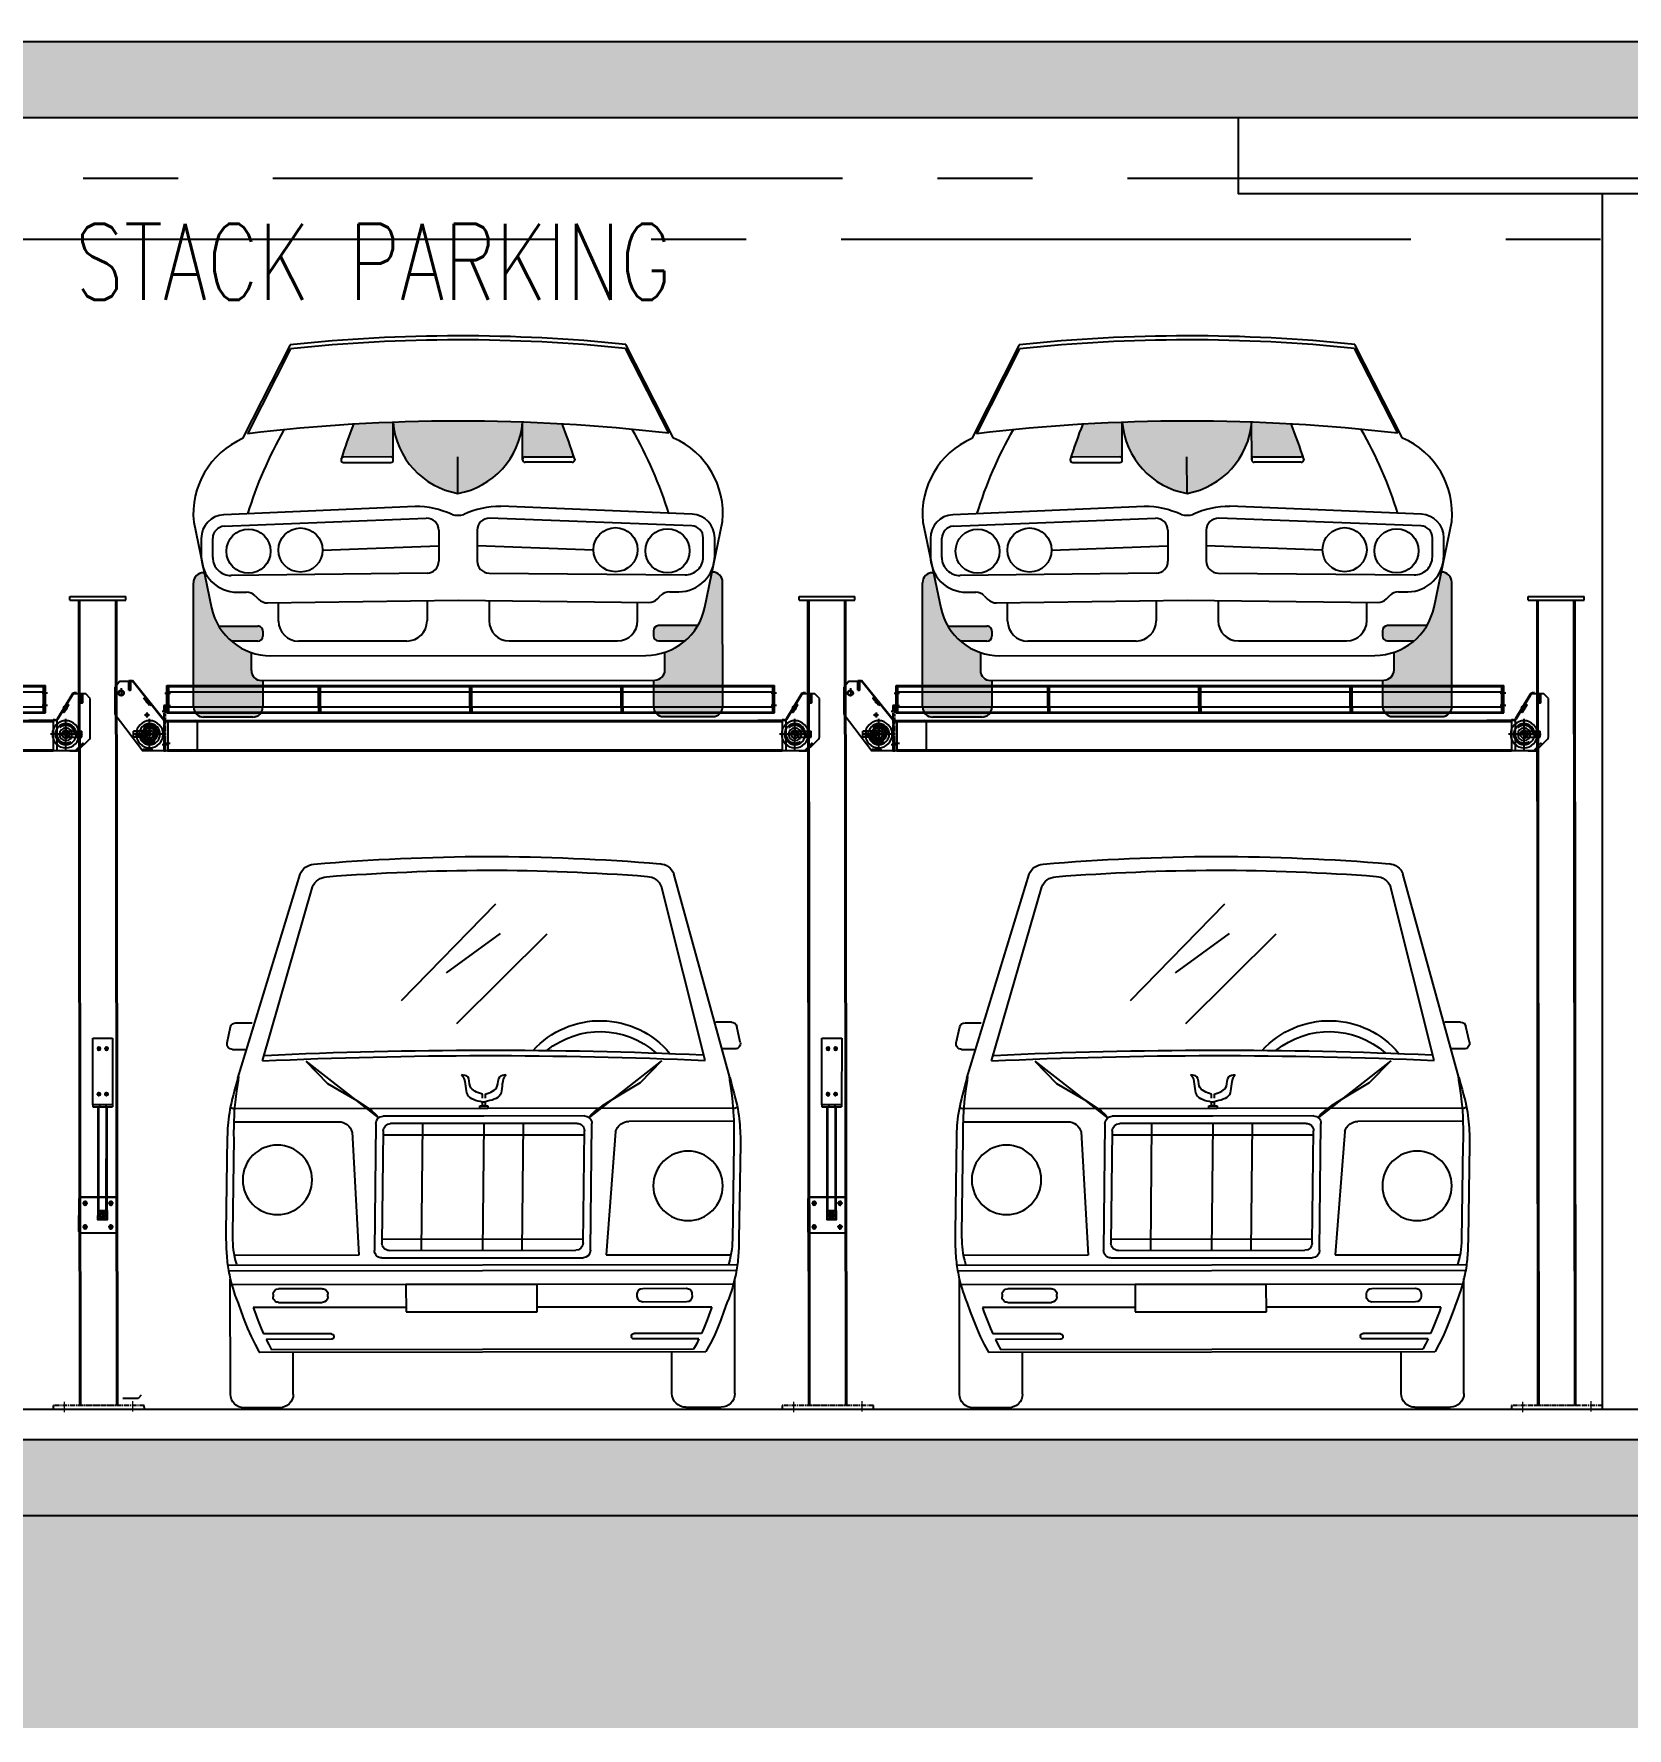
# Model space of a CAD drawing. Extents: x -3644356 to -3532817, y -18707075 to -18638610.
# Drawn here: x -3612291 to -3607047, y -18667799 to -18662224 of the extents above; entities that cross this region are included whole.
import ezdxf

# ---------------------------------------------------------------- set-up
doc = ezdxf.new("R2010")
doc.units = 0
doc.header["$LTSCALE"] = 0.5
for name, pattern in [('ACAD_ISO02W100', [15, 12, -3]), ('CENTER', [50.8, 31.75, -6.35, 6.35, -6.35]), ('CENTER2', [1.125, 0.75, -0.125, 0.125, -0.125]), ('CENTERX2', [4, 2.5, -0.5, 0.5, -0.5]), ('HIDDEN', [9.525, 6.35, -3.175])]:
    doc.linetypes.add(name, pattern=pattern)
for name, color, linetype in [('1', 5, 'Continuous'), ('11', 1, 'CENTER2'), ('15', 9, 'Continuous'), ('3', 3, 'CENTER'), ('4', 4, 'Continuous'), ('A-BEAM AND SLAB', 7, 'Continuous'), ('A-BEAM HATCH', 252, 'Continuous'), ('A-ELE 02', 4, 'Continuous'), ('A-SLABS', 1, 'Continuous'), ('A-TXTROOM', 3, 'Continuous'), ('LL', 2, 'Continuous'), ('MULTIPARKING', 30, 'Continuous'), ('S-GRID', 252, 'CENTER2')]:
    doc.layers.add(name, color=color, linetype=linetype)
doc.layers.add('A-DETL-GENF', color=92, linetype='Continuous', lineweight=9)
doc.styles.add('ROMANS', font='romans.shx', dxfattribs={"width": 0.75})

# ---------------------------------------------------------------- blocks, each defined once
blk = doc.blocks.new('A$C1DB24D23')
at = {"layer": '3', "color": 1, "ltscale": 0.5}
for p, q in [((18, 130), (0, 130)), ((18, 20), (0, 20))]:
    blk.add_line(p, q, dxfattribs=at)
at = {"layer": '3', "ltscale": 0.5}
blk.add_lwpolyline([(5.4, 0), (11.4, 0), (11.4, 150), (5.4, 150)], close=True, dxfattribs=at)
blk = doc.blocks.new('A$C48562275')
at = {"color": 3}
for radius in [44.5, 21]:
    blk.add_circle((50.8, 50.8), radius, dxfattribs=at)
at = {"color": 2, "linetype": 'HIDDEN', "ltscale": 20}
blk.add_circle((50.8, 50.8), 29, dxfattribs=at)
at = {"layer": '1', "ltscale": 10}
for p, q in [((50.8, 0), (50.8, 101.7)), ((0, 50.8), (101.7, 50.8))]:
    blk.add_line(p, q, dxfattribs=at)
blk.add_circle((50.8, 50.8), 34.5, dxfattribs=at)
blk = doc.blocks.new('A$C415F1150')
at = {"color": 113}
for p, q in [((9.5, 24.5), (9.5, 69.5)), ((9.5, 69.5), (29.5, 69.5)), ((29.5, 24.5), (29.5, 69.5)), ((9.5, 24.5), (29.5, 24.5))]:
    blk.add_line(p, q, dxfattribs=at)
at = {"color": 1, "linetype": 'CENTERX2'}
for p, q in [((9.5, 57.5), (29.5, 57.5)), ((19.5, 0), (19.5, 72.3)), ((0, 16.5), (40.6, 16.5))]:
    blk.add_line(p, q, dxfattribs=at)
at = {"color": 113}
for centre, radius in [((19.5, 57.5), 4.25), ((19.5, 16.5), 12.5), ((19.5, 16.5), 4)]:
    blk.add_circle(centre, radius, dxfattribs=at)
blk.add_arc((19.5, 16.5), 5, 270, 180, dxfattribs=at)
blk = doc.blocks.new('A$C36D3388D')
at = {"color": 1, "linetype": 'CENTER2', "ltscale": 10}
for p, q in [((30.6, 59.3), (30.6, 0)), ((0, 28.7), (59.3, 28.7))]:
    blk.add_line(p, q, dxfattribs=at)
at = {"color": 251}
for radius in [25, 20, 13.5, 12.8]:
    blk.add_circle((30.6, 28.7), radius, dxfattribs=at)
blk = doc.blocks.new('A$C660E64CF')
at = {"color": 113}
for p, q in [((10.3, 24.5), (10.3, 69.5)), ((10.3, 69.5), (30.3, 69.5)), ((30.3, 24.5), (30.3, 69.5))]:
    blk.add_line(p, q, dxfattribs=at)
at = {"color": 1, "linetype": 'CENTERX2'}
for p, q in [((10.3, 57.5), (30.3, 57.5)), ((20.3, 0), (20.3, 72.3)), ((0, 16.5), (40.6, 16.5))]:
    blk.add_line(p, q, dxfattribs=at)
at = {"color": 2, "linetype": 'ACAD_ISO02W100'}
for p, q in [((10.3, 24.5), (30.3, 24.5)), ((24.6, 19), (32.5, 19)), ((24.6, 14), (32.5, 14))]:
    blk.add_line(p, q, dxfattribs=at)
at = {"color": 113}
for centre, radius in [((20.3, 57.5), 4.25), ((20.3, 16.5), 12.5), ((20.3, 16.5), 4)]:
    blk.add_circle(centre, radius, dxfattribs=at)
blk.add_arc((20.3, 16.5), 5, 270, 180, dxfattribs=at)
blk = doc.blocks.new('A$C45FA0137')
at = {"layer": 'MULTIPARKING'}
for p, q in [((16, 230), (0, 210)), ((16, 230), (57, 230)), ((45, 232.3), (45, 230)), ((45, 232.3), (57, 232.3)), ((51, 230), (45, 230)), ((45, 230), (45, 200)), ((45, 230), (57, 230)), ((51, 200), (51, 230)), ((163.3, 100), (57, 232.3)), ((161, 100), (57, 230)), ((161, 100), (57, 230)), ((0, 120), (0, 210)), ((20.5, 206.9), (20.5, 184.4)), ((45, 200), (51, 200)), ((164.4, 190), (182.4, 190)), ((171, 215), (2171, 215)), ((171, 125), (171, 215)), ((177, 125), (177, 215)), ((177, 212), (2165, 212)), ((177, 195), (2165, 195)), ((670, 195), (670, 212)), ((670, 145), (670, 195)), ((676, 195), (676, 212)), ((676, 145), (676, 195)), ((1168, 195), (1168, 212)), ((1168, 145), (1168, 195)), ((1174, 195), (1174, 212)), ((1174, 145), (1174, 195)), ((1666, 195), (1666, 212)), ((1666, 145), (1666, 195)), ((1672, 195), (1672, 212)), ((1672, 145), (1672, 195)), ((2177.6, 190), (2159.6, 190)), ((2165, 125), (2165, 215)), ((2171, 125), (2171, 215)), ((2171, 125), (2171, 215)), ((2257.3, 185.1), (2210.1, 107.1)), ((2259.6, 185), (2210.5, 103.1)), ((2258.9, 183.4), (2210.6, 104.1)), ((2303.5, 188), (2264.1, 188)), ((2272.6, 190.8), (2266.4, 190.8)), ((2272.6, 188.5), (2267.2, 188.5)), ((2272.6, 190.8), (2272.6, 188.5)), ((2292.5, 188), (2286.5, 188)), ((2286.5, 188), (2286.5, 158)), ((2292.5, 158), (2292.5, 188)), ((2318.5, 173), (2303.5, 188)), ((2318.5, 46.1), (2318.5, 173)), ((0, 120), (91, 0)), ((113.1, 118), (96.9, 118)), ((111.7, 167.1), (100.9, 158.7)), ((105, 126.1), (105, 109.9)), ((164.4, 150), (182.4, 150)), ((171, 125), (2171, 125)), ((177, 145), (2165, 145)), ((177, 128), (2165, 128)), ((670, 145), (670, 128)), ((676, 145), (676, 128)), ((1168, 145), (1168, 128)), ((1174, 145), (1174, 128)), ((1666, 145), (1666, 128)), ((1672, 145), (1672, 128)), ((2177.6, 150), (2159.6, 150)), ((2243, 136.8), (2229, 145.2)), ((2286.5, 158), (2292.5, 158)), ((73, 63.1), (73, 46.9)), ((114, 71.2), (114, 38.7)), ((161, 100), (2196.3, 100)), ((161.3, 100), (161.3, 0)), ((163.3, 100), (163.3, 97)), ((163.3, 97), (173, 97)), ((173.3, 100), (173.3, 0)), ((175.3, 96.5), (2196.3, 96.5)), ((271, 7.5), (271, 92.5)), ((2203.9, 100), (2116, 100)), ((2196.3, 102.3), (2196.3, 100)), ((2203.4, 102.3), (2196.3, 102.3)), ((2203.9, 100), (2196.3, 100)), ((2196.5, 100), (2196.5, 0)), ((2208.5, 100), (2208.5, 0)), ((2238, 71.2), (2238, 38.7)), ((2279, 63.1), (2279, 46.9)), ((81.1, 55), (64.9, 55)), ((130.3, 55), (97.8, 55)), ((158.8, 26), (181.7, 26)), ((175.3, 3.5), (2196.3, 3.5)), ((2254.3, 55), (2221.8, 55)), ((2270.9, 55), (2287.2, 55)), ((2315.6, 39.1), (2276.5, 0)), ((263.5, 0), (91, 0)), ((173, 0), (2196.3, 0)), ((2276.5, 0), (2116, 0)), ((2251.5, 0), (2276.5, 0))]:
    blk.add_line(p, q, dxfattribs=at)
for points in [[(45, 200), (45, 230), (51, 230), (51, 200)], [(45, 200), (45, 230), (51, 230), (51, 200)], [(113.7, 149.5), (95, 172.9), (99.6, 176.7), (118.4, 153.3)], [(2286.5, 158), (2286.5, 188), (2292.5, 188), (2292.5, 158)], [(2286.5, 158), (2286.5, 188), (2292.5, 188), (2292.5, 158)], [(2226.3, 129.3), (2241.7, 155.1), (2246.8, 152), (2231.4, 126.3)], [(91, 6), (121, 6), (121, 0), (91, 0)], [(2272.3, 4.2), (2293.5, 25.5), (2297.7, 21.2), (2276.5, 0)]]:
    blk.add_lwpolyline(points, close=True, dxfattribs=at)
for centre, radius in [((20.5, 190.7), 9), ((20.5, 190.7), 8), ((105, 118), 4), ((73, 55), 4), ((114, 55), 12.5), ((2238, 55), 12.5), ((2279, 55), 4)]:
    blk.add_circle(centre, radius, dxfattribs=at)
for centre, radius, start, end in [((2266.4, 180.8), 10, 90, 154.5067), ((2267, 179.4), 9.04, 108.633, 153.7169), ((2267.2, 178.5), 10, 90, 139.1849), ((263.5, 92.5), 7.5, 0, 90), ((2201.8, 111.6), 9.47, 279.2349, 331.0883), ((2203.9, 107.5), 7.5, 270, 332.9164), ((2203.2, 110.3), 10.3, 274.1891, 315.8017), ((263.5, 7.5), 7.5, 270, 0), ((2308.5, 46.1), 10, 315, 0)]:
    blk.add_arc(centre, radius, start, end, dxfattribs=at)
for name, p in [('A$C1DB24D23', (155.1, 0)), ('A$C36D3388D', (83.4, 26.3))]:
    blk.add_blockref(name, p, dxfattribs=at)
at = {"layer": 'MULTIPARKING', "rotation": 90}
blk.add_blockref('A$C415F1150', (130.5, 35.5), dxfattribs=at)
at = {"layer": 'MULTIPARKING', "extrusion": (0, 0, -1), "zscale": -1}
for p in [(-164.8, 4.2), (-2288.9, 4.2)]:
    blk.add_blockref('A$C48562275', p, dxfattribs=at)
at = {"layer": 'MULTIPARKING', "xscale": -1, "rotation": 270}
blk.add_blockref('A$C660E64CF', (2221.6, 34.7), dxfattribs=at)
blk = doc.blocks.new('A$C6FF622D1')
at = {"color": 6}
for p, q in [((2689, 58), (2689, 242)), ((2689, 242), (2701, 242)), ((2701, 58), (2701, 242)), ((2689, 58), (2701, 58))]:
    blk.add_line(p, q, dxfattribs=at)
at = {"layer": '3'}
for p, q in [((27, 0), (27, 300)), ((27, 300), (39, 300)), ((39, 300), (39, 0)), ((27, 75), (27, 225)), ((39, 225), (39, 75)), ((39, 0), (27, 0))]:
    blk.add_line(p, q, dxfattribs=at)
at = {"layer": 'LL', "color": 1, "linetype": 'CENTER', "lineweight": 9, "ltscale": 15}
for p, q in [((19.2, 262.5), (53.2, 262.5)), ((16.7, 37.5), (50.7, 37.5))]:
    blk.add_line(p, q, dxfattribs=at)
at = {"layer": 'LL', "color": 2, "linetype": 'HIDDEN', "lineweight": 13, "ltscale": 70}
for p, q in [((2045.1, 212.5), (2036.1, 212.5)), ((2036.1, 87.5), (2045.1, 87.5))]:
    blk.add_line(p, q, dxfattribs=at)
at = {"layer": 'MULTIPARKING'}
for p, q in [((39, 212.5), (2689, 212.5)), ((39, 209), (2689, 209)), ((39, 91), (2689, 91)), ((39, 87.5), (2689, 87.5))]:
    blk.add_line(p, q, dxfattribs=at)
blk = doc.blocks.new('QUALIS')
for centre in [(130581.4, -148428.7), (132083.3, -148428.7)]:
    blk.add_circle(centre, 127)
at = {"layer": '4'}
for p, q in [((130434.5, -148030.4), (130649.7, -147288.8)), ((130525.6, -147969.3), (130694.9, -147335.9)), ((132144.6, -147994.7), (131970.1, -147356)), ((132233.7, -148058.6), (132016.8, -147310.3)), ((130397.9, -147901), (130411.4, -147843.3)), ((130431.2, -147827.8), (130488.2, -147828.7)), ((132243.4, -147856.3), (132184, -147855.4)), ((132274.4, -147930.5), (132262.7, -147872.3)), ((130417.1, -147925.5), (130462.3, -147926.3)), ((132254.5, -147954.4), (132208, -147953.7)), ((130578.1, -149238.3), (130448.1, -149236.3)), ((132062.9, -149261.6), (132192.9, -149263.7))]:
    blk.add_line(p, q, dxfattribs=at)
at = {"layer": '4', "color": 4}
for p, q in [((131301, -147408.7), (131640.8, -147767.4)), ((131111.5, -147516.4), (131436.5, -147849.1)), ((131282.4, -147516.4), (131477.4, -147663.4)), ((130684.5, -147973.3), (130946.1, -148183.6)), ((130684.5, -147973.3), (130762.2, -148055.2)), ((130434.5, -148030.4), (130427.9, -148053)), ((130435.6, -148039.7), (130430.4, -148070)), ((130437.2, -148024.2), (130435.6, -148039.7)), ((131985.6, -147993.7), (131717, -148196.8)), ((131985.6, -147993.7), (131905.5, -148073.2)), ((130413.1, -148105.6), (130409.5, -148119.5)), ((130413.1, -148105.6), (130409.5, -148119.5)), ((130417.3, -148090.1), (130413.1, -148105.6)), ((130417.3, -148090.1), (130413.1, -148105.6)), ((130422.2, -148072.8), (130417.3, -148090.1)), ((130427.9, -148053), (130422.2, -148072.8)), ((130426.4, -148096.1), (130423.4, -148118.6)), ((130426.4, -148096.1), (130423.4, -148118.6)), ((130430.4, -148070), (130426.4, -148096.1)), ((130762.2, -148055.2), (130822.8, -148092)), ((130822.8, -148092), (130868.3, -148120.2)), ((131328.2, -148103.8), (131327.9, -148118.7)), ((131337.9, -148118.9), (131338.2, -148103.9)), ((131905.5, -148073.2), (131843.7, -148108)), ((132231.3, -148052.4), (132232.3, -148067.9)), ((132232.3, -148067.9), (132236.6, -148098.4)), ((132233.7, -148058.6), (132239.6, -148081.4)), ((132236.6, -148098.4), (132239.8, -148124.6)), ((132239.6, -148081.4), (132244.7, -148101.4)), ((132244.7, -148101.4), (132249, -148118.9)), ((130399.6, -148168.8), (130397.9, -148180.6)), ((130401.5, -148156.9), (130399.6, -148168.8)), ((130403.8, -148144.8), (130401.5, -148156.9)), ((130406.5, -148132.5), (130403.8, -148144.8)), ((130407.2, -148138.5), (130405.4, -148137.6)), ((130409.5, -148119.5), (130406.5, -148132.5)), ((130409.8, -148139.7), (130407.2, -148138.5)), ((130412.3, -148140.7), (130409.8, -148139.7)), ((130414.5, -148141.6), (130412.3, -148140.7)), ((130416.7, -148142.2), (130414.5, -148141.6)), ((130418.8, -148142.6), (130416.7, -148142.2)), ((130419.6, -148155.4), (130418.5, -148170.9)), ((130420.7, -148142.9), (130418.8, -148142.6)), ((130421.2, -148138.2), (130419.6, -148155.4)), ((130420.7, -148142.9), (132243.9, -148171.5)), ((130423.4, -148118.6), (130421.2, -148138.2)), ((130868.3, -148120.2), (130901, -148141.8)), ((130901, -148141.8), (130923.3, -148158.3)), ((130923.3, -148158.3), (130937.5, -148171.7)), ((131317.5, -148147), (131317.3, -148157)), ((131317.3, -148157), (131332.3, -148157.2)), ((131347.5, -148147.4), (131317.5, -148147)), ((131327.7, -148132.1), (131327.5, -148147.1)), ((131327.5, -148147.1), (131332.5, -148147.2)), ((131337.7, -148132.3), (131327.7, -148132.1)), ((131332.3, -148157.2), (131347.3, -148157.4)), ((131332.5, -148147.2), (131337.5, -148147.3)), ((131337.5, -148147.3), (131337.7, -148132.3)), ((131347.3, -148157.4), (131347.5, -148147.4)), ((131764, -148155.3), (131741.2, -148171.2)), ((131797.3, -148134.8), (131764, -148155.3)), ((131843.7, -148108), (131797.3, -148134.8)), ((132239.8, -148124.6), (132242.1, -148147.2)), ((132242.1, -148147.2), (132243.7, -148166.8)), ((132243.7, -148166.8), (132244.7, -148184.1)), ((132249, -148118.9), (132252.7, -148134.5)), ((132252.5, -148169.7), (132255, -148168.7)), ((132252.7, -148134.5), (132255.9, -148148.5)), ((132255, -148168.7), (132257.6, -148167.6)), ((132255.9, -148148.5), (132258.5, -148161.5)), ((132257.6, -148167.6), (132259.5, -148166.7)), ((132258.5, -148161.5), (132260.8, -148174)), ((130393.6, -148225.1), (130393, -148235.5)), ((130394.4, -148214.4), (130393.6, -148225.1)), ((130395.3, -148203.4), (130394.4, -148214.4)), ((130396.5, -148192.1), (130395.3, -148203.4)), ((130397.9, -148180.6), (130396.5, -148192.1)), ((130416.2, -148225), (130416, -148237.6)), ((130416.6, -148212.2), (130416.2, -148225)), ((130417.1, -148198.9), (130416.6, -148212.2)), ((130417.7, -148185.2), (130417.1, -148198.9)), ((130417.5, -148190.2), (130801.3, -148196.2)), ((130418.5, -148170.9), (130417.7, -148185.2)), ((130934.6, -148669.5), (130936.5, -148205.3)), ((130937.5, -148171.7), (130946.1, -148183.6)), ((130946.1, -148183.6), (130946.6, -148184.7)), ((130964, -148178.8), (131331.9, -148184.6)), ((130990.5, -148206.2), (131331.5, -148211.5)), ((131187.5, -148209.3), (131185.5, -148673.4)), ((131331.5, -148211.5), (131329.5, -148675.7)), ((131331.5, -148211.5), (131672.4, -148216.9)), ((131331.9, -148184.6), (131699.9, -148190.3)), ((131555.5, -148215.1), (131553.5, -148679.2)), ((131717.5, -148195.7), (131717, -148196.8)), ((131726.5, -148184.1), (131717.5, -148195.7)), ((131726.4, -148217.8), (131724.5, -148681.9)), ((131741.2, -148171.2), (131726.5, -148184.1)), ((132245.7, -148218.9), (131861.9, -148212.9)), ((132243.9, -148171.5), (132245.9, -148171.3)), ((132244.7, -148184.1), (132245.3, -148199.5)), ((132245.3, -148199.5), (132245.6, -148213.9)), ((132245.6, -148213.9), (132245.8, -148227.6)), ((132245.8, -148227.6), (132245.9, -148240.9)), ((132245.9, -148171.3), (132248, -148170.9)), ((132248, -148170.9), (132250.2, -148170.4)), ((132250.2, -148170.4), (132252.5, -148169.7)), ((132260.8, -148174), (132262.7, -148186.1)), ((132262.7, -148186.1), (132264.3, -148198.1)), ((132264.3, -148198.1), (132265.6, -148209.9)), ((132265.6, -148209.9), (132266.7, -148221.5)), ((132266.7, -148221.5), (132267.5, -148232.8)), ((130392.1, -148264.6), (130392, -148273.8)), ((130392, -148273.8), (130392.1, -148620.9)), ((130392.3, -148255.2), (130392.1, -148264.6)), ((130392.6, -148245.5), (130392.3, -148255.2)), ((130393, -148235.5), (130392.6, -148245.5)), ((130415.9, -148249.8), (130415.8, -148261.8)), ((130415.8, -148261.8), (130416, -148273.6)), ((130416, -148237.6), (130415.9, -148249.8)), ((130416, -148273.6), (130416.2, -148623.4)), ((130849, -148234.1), (130877.3, -148685.6)), ((130962, -148642.9), (130963.1, -148232.8)), ((131698.8, -148258.7), (130962.9, -148247.2)), ((131699, -148244.3), (131697.9, -148654.5)), ((131813, -148249.2), (131781.2, -148699.8)), ((132245.5, -148278.5), (132245.1, -148628.7)), ((132245.7, -148266.3), (132245.5, -148278.5)), ((132245.9, -148253.8), (132245.7, -148266.3)), ((132245.9, -148240.9), (132245.9, -148253.8)), ((132267.5, -148232.8), (132268.1, -148243.8)), ((132268.1, -148243.8), (132268.5, -148254.5)), ((132268.5, -148254.5), (132268.7, -148264.9)), ((132268.7, -148264.9), (132268.9, -148275)), ((132268.9, -148275), (132268.9, -148622.8)), ((130392.1, -148620.9), (130392.1, -148629.7)), ((130392.1, -148629.7), (130392.3, -148638.3)), ((130392.3, -148638.3), (130392.5, -148646.7)), ((130392.5, -148646.7), (130392.7, -148655.1)), ((130392.7, -148655.1), (130393, -148663.4)), ((130393, -148663.4), (130393.3, -148671.6)), ((130416.2, -148623.4), (130416.5, -148635)), ((130416.5, -148635), (130417.2, -148646.7)), ((130417.2, -148646.7), (130418.2, -148658.5)), ((130418.2, -148658.5), (130419.7, -148670.7)), ((131698.1, -148640.1), (130962.2, -148628.5)), ((132243.3, -148663.7), (132242.3, -148675.3)), ((132244, -148652.1), (132243.3, -148663.7)), ((132244.6, -148640.5), (132244, -148652.1)), ((132245.1, -148628.7), (132244.6, -148640.5)), ((132267.9, -148659.1), (132267.4, -148667.7)), ((132268.2, -148650.4), (132267.9, -148659.1)), ((132268.5, -148641.4), (132268.2, -148650.4)), ((132268.7, -148632.3), (132268.5, -148641.4)), ((132268.9, -148622.8), (132268.7, -148632.3)), ((130393.3, -148671.6), (130393.7, -148679.7)), ((130393.7, -148679.7), (130394.2, -148687.7)), ((130394.2, -148687.7), (130394.7, -148695.6)), ((130394.7, -148695.6), (130395.4, -148703.4)), ((130395.4, -148703.4), (130396.2, -148711)), ((130396.2, -148711), (130397.1, -148718.6)), ((130396.7, -148715.4), (132260.6, -148744.7)), ((130397.1, -148718.6), (130398.1, -148726.1)), ((130398.1, -148726.1), (130399.3, -148733.8)), ((130419.7, -148670.7), (130421.8, -148683.3)), ((130877.3, -148685.6), (130421, -148678.4)), ((130421.8, -148683.3), (130424.7, -148696.4)), ((130424.7, -148696.4), (130428.5, -148710.3)), ((130428.5, -148710.3), (130430.4, -148715.9)), ((131697, -148708.5), (130961.1, -148696.9)), ((131670.5, -148681.1), (130988.6, -148670.3)), ((131781.2, -148699.8), (132237.5, -148707)), ((132233.2, -148724.8), (132229, -148738.5)), ((132236.5, -148711.8), (132233.2, -148724.8)), ((132239.1, -148699.2), (132236.5, -148711.8)), ((132241, -148687.1), (132239.1, -148699.2)), ((132242.3, -148675.3), (132241, -148687.1)), ((132263.2, -148724.9), (132262.3, -148732.7)), ((132264, -148717.1), (132263.2, -148724.9)), ((132264.7, -148709.1), (132264, -148717.1)), ((132265.4, -148701), (132264.7, -148709.1)), ((132266, -148692.8), (132265.4, -148701)), ((132266.5, -148684.6), (132266, -148692.8)), ((132267, -148676.2), (132266.5, -148684.6)), ((132267.4, -148667.7), (132267, -148676.2)), ((130398.9, -149185.5), (130405.5, -148765.1)), ((130399.3, -148733.8), (130400.7, -148741.6)), ((130399.6, -148735.4), (132257.1, -148764.6)), ((130400.7, -148741.6), (130402.2, -148749.7)), ((130402.2, -148749.7), (130404, -148758.2)), ((130404, -148758.2), (130406, -148767.3)), ((130406, -148767.3), (130408.2, -148776.9)), ((130408.2, -148776.9), (130410.7, -148787.3)), ((130410.3, -148785.6), (132244.8, -148814.4)), ((130410.7, -148787.3), (130413.6, -148798.5)), ((132229, -148738.5), (132226.9, -148744.1)), ((132252, -148787.3), (132249.7, -148796.2)), ((132254, -148778.8), (132252, -148787.3)), ((132255.8, -148770.7), (132254, -148778.8)), ((132257.4, -148762.9), (132255.8, -148770.7)), ((132258.9, -148755.4), (132257.4, -148762.9)), ((132260.2, -148747.8), (132258.9, -148755.4)), ((132261.3, -148740.3), (132260.2, -148747.8)), ((132262.3, -148732.7), (132261.3, -148740.3)), ((130413.6, -148798.5), (130417.1, -148810.6)), ((130417.1, -148810.6), (130421.3, -148823.8)), ((130421.3, -148823.8), (130426.5, -148838.2)), ((130426.5, -148838.2), (130432.7, -148853.9)), ((130561.1, -148823), (130560.9, -148833)), ((130741.4, -148805.8), (130581.4, -148803.3)), ((130760.9, -148836.1), (130761, -148826.1)), ((131126, -148896.9), (131127.6, -148796.9)), ((131127.6, -148796.9), (131327.6, -148800)), ((131327.6, -148800), (131607.5, -148804.4)), ((131607.5, -148804.4), (131606, -148904.4)), ((131892.8, -148853.9), (131893, -148843.9)), ((131913.3, -148824.2), (132073.3, -148826.7)), ((132093, -148847.1), (132092.8, -148857.1)), ((132237.2, -148839.2), (132232.6, -148852.3)), ((132241.1, -148827.2), (132237.2, -148839.2)), ((132244.4, -148816.1), (132241.1, -148827.2)), ((132243.7, -149214.5), (132250.3, -148794.1)), ((132247.2, -148805.8), (132244.4, -148816.1)), ((132249.7, -148796.2), (132247.2, -148805.8)), ((130432.7, -148853.9), (130443.1, -148885.5)), ((130443.1, -148885.5), (130454.1, -148916.5)), ((130487.9, -148870.4), (131126.3, -148880.4)), ((130487.9, -148870.4), (130493.1, -148886.3)), ((130493.1, -148886.3), (130504.1, -148917.3)), ((130580.6, -148853.3), (130740.6, -148855.8)), ((131606, -148904.4), (131126, -148896.9)), ((131606.2, -148888), (132164.6, -148896.7)), ((132072.5, -148876.7), (131912.5, -148874.2)), ((132158.9, -148912.4), (132146.9, -148943.1)), ((132164.6, -148896.7), (132158.9, -148912.4)), ((132220.3, -148882), (132208.9, -148913.2)), ((132227, -148866.5), (132220.3, -148882)), ((132232.6, -148852.3), (132227, -148866.5)), ((130454.1, -148916.5), (130465.8, -148946.9)), ((130465.8, -148946.9), (130478.3, -148976.6)), ((130504.1, -148917.3), (130515.8, -148947.7)), ((130515.8, -148947.7), (130524.1, -148967.4)), ((130524.1, -148967.4), (130771.7, -148971.3)), ((132134.3, -148973.1), (132125.4, -148992.6)), ((132146.9, -148943.1), (132134.3, -148973.1)), ((132184.3, -148973.9), (132170.8, -149003.2)), ((132196.9, -148943.9), (132184.3, -148973.9)), ((132208.9, -148913.2), (132196.9, -148943.9)), ((130478.3, -148976.6), (130491.9, -149005.6)), ((130491.9, -149005.6), (130506.8, -149033.9)), ((130506.8, -149033.9), (130507.5, -149035.1)), ((130507.5, -149035.1), (132139.9, -149060.7)), ((130533.1, -148987.6), (130771.4, -148991.3)), ((130533.1, -148987.6), (130541.9, -149006.4)), ((130541.9, -149006.4), (130552.1, -149025.8)), ((130552.1, -149025.8), (132095.6, -149050)), ((130780.6, -148980.5), (130780.6, -148982.5)), ((131868.6, -148997.5), (131868.6, -148999.5)), ((131877.4, -149008.7), (132115.7, -149012.4)), ((131877.7, -148988.7), (132125.4, -148992.6)), ((132106.3, -149031), (132095.6, -149050)), ((132115.7, -149012.4), (132106.3, -149031)), ((132156.3, -149031.7), (132140.6, -149059.6)), ((132170.8, -149003.2), (132156.3, -149031.7)), ((130628.9, -149189.1), (130631.3, -149037)), ((132013.7, -149210.9), (132016.1, -149058.8)), ((132140.6, -149059.6), (132139.9, -149060.7))]:
    blk.add_line(p, q, dxfattribs=at)
for centre, radius, start, end in [((131234.7, -155261.1), 8026.5, 89.28937, 93.81276), ((131181.7, -155260.3), 8026.5, 84.38752, 88.91091), ((131233, -155370.2), 8085.4, 89.28799, 93.4491), ((131180, -155369.4), 8085.4, 84.75118, 88.91229), ((130906.8, -148160), 330.6, 41.30829, 139.48354), ((130906.7, -148177.2), 307.8, 49.9207, 130.74662), ((131057.3, -165665.2), 17703.9, 86.47907, 91.72121), ((131057.3, -165665.2), 17723.9, 86.50878, 91.6915), ((130800.5, -148246.2), 50, 14.03156, 89.10014), ((130963.5, -148205.8), 27, 89.10014, 179.10014), ((130990.1, -148233.2), 27, 89.10014, 179.10014), ((131672, -148243.9), 27, 359.10014, 89.10014), ((131699.4, -148217.3), 27, 359.10014, 89.10014), ((131861.2, -148262.9), 50, 89.10014, 164.16872), ((130989, -148643.3), 27, 179.10014, 269.10014), ((131670.9, -148654.1), 27, 269.10014, 359.10014), ((130961.6, -148669.9), 27, 179.10014, 269.10014), ((131697.5, -148681.5), 27, 269.10014, 359.10014), ((130580.9, -148833.3), 20, 179.10014, 269.10014), ((130581.1, -148823.3), 20, 89.10014, 179.10014), ((130740.9, -148835.8), 20, 269.10014, 359.10014), ((130741, -148825.8), 20, 359.10014, 89.10014), ((131913, -148844.2), 20, 89.10014, 179.10014), ((132073, -148846.7), 20, 359.10014, 89.10014), ((131912.8, -148854.2), 20, 179.10014, 269.10014), ((132072.8, -148856.7), 20, 269.10014, 359.10014), ((130771.6, -148980.3), 9, 359.10014, 89.10014), ((130771.6, -148982.3), 9, 269.10014, 359.10014), ((131877.6, -148997.7), 9, 89.10014, 179.10014), ((131877.6, -148999.7), 9, 179.10014, 269.10014), ((130448.9, -149186.3), 50, 179.10014, 269.10014), ((130578.9, -149188.3), 50, 269.10014, 359.10014), ((132063.7, -149211.6), 50, 179.10014, 269.10014), ((132193.7, -149213.7), 50, 269.10014, 359.10014)]:
    blk.add_arc(centre, radius, start, end, dxfattribs=at)
at = {"layer": '4'}
for centre, radius, start, end in [((130705, -147312.2), 60, 93.81276, 157.04313), ((130750.2, -147359.3), 60, 93.4491, 157.04313), ((131960.8, -147332), 60, 21.15715, 84.38752), ((131914.2, -147377.6), 60, 21.15715, 84.75118), ((130430.9, -147847.8), 20, 89.10014, 166.80937), ((132243.1, -147876.3), 20, 11.39091, 89.10014), ((130417.4, -147905.5), 20, 166.80937, 269.10014), ((132254.8, -147934.4), 20, 269.10014, 11.39091)]:
    blk.add_arc(centre, radius, start, end, dxfattribs=at)
for points, knots in [([(131328.2, -148103.8), (131309, -148097.6), (131276.6, -148087.1), (131284.4, -148036.5), (131261.7, -148033.4), (131252.6, -148032.2)], [0, 0, 0, 0, 52.74857, 88.84245, 113.02574, 113.02574, 113.02574, 113.02574]), ([(131252.6, -148032.2), (131255, -148035.1), (131271.4, -148055.2), (131257.1, -148115.2), (131304.8, -148126.6), (131327.7, -148132.1)], [0, 0, 0, 0, 11.357432, 76.972033, 137.845989, 137.845989, 137.845989, 137.845989]), ([(131416, -148034.8), (131413.5, -148037.6), (131396.5, -148057.1), (131408.8, -148117.6), (131360.8, -148127.5), (131337.7, -148132.3)], [0, 0, 0, 0, 11.357432, 76.972033, 137.845989, 137.845989, 137.845989, 137.845989]), ([(131338.2, -148103.9), (131357.6, -148098.3), (131390.3, -148088.9), (131384.1, -148038), (131406.8, -148035.7), (131416, -148034.8)], [0, 0, 0, 0, 52.74857, 88.84245, 113.02574, 113.02574, 113.02574, 113.02574])]:
    blk.add_open_spline(points, degree=3, knots=knots, dxfattribs=at)
blk = doc.blocks.new('A$C507E3D62')
for color, points in [(2, [(-212.9, 968.8, -0.000585), (-213, 969.4, 0.005562), (-343.1, 963.2, 0.021548), (-383.1, 851.8, -0.247469), (-376.3, 855.4), (-221.2, 855.4, -0.399112), (-212.9, 847.5)]), (1, [(212.9, 968.8), (212.9, 969.5, 0.018192), (-212.9, 969.4), (-212.9, 968.8, 0.340051), (0, 735.2, 0.340051)]), (2, [(343, 963.3, 0.005561), (213, 969.5, -0.00063), (212.9, 968.8), (212.9, 847.5, -0.399112), (221.2, 855.4), (376.3, 855.4, -0.247469), (383.1, 851.8, 0.021563)]), (252, [(871.1, 442.1, 0.414214), (837.9, 475.2), (836.5, 475.2), (812.6, 360, -0.267042), (680.8, 211.8), (680.8, 153.4, -0.414214), (647.6, 120.3), (642.9, 120.3), (642.9, 33.1, 0.414214), (676, 0), (837.9, 0, 0.414214), (871.1, 33.1)])]:
    blk.add_hatch(color=color).paths.add_polyline_path(points)
at = {"layer": '11'}
for color, points in [(253, [(-642.9, 120.3), (-647.6, 120.3, -0.414214), (-680.8, 153.4), (-680.8, 212.2, -0.265185), (-811.3, 359.9), (-835.2, 475.2), (-837.9, 475.2, 0.414214), (-871.1, 442.1), (-871.1, 33.1, 0.414214), (-837.9, 0), (-676, 0, 0.414214), (-642.9, 33.1)]), (175, [(-643, 282.8, 0.414214), (-659.5, 299.4), (-787.8, 299.4, 0.082242), (-746.1, 249.6), (-659.5, 249.6, 0.414214), (-643, 266.1)]), (175, [(789.1, 299.4), (659.5, 299.4, 0.414214), (643, 282.8), (643, 266.1, 0.414214), (659.5, 249.6), (747.4, 249.6, 0.08227)])]:
    blk.add_hatch(color=color, dxfattribs=at).paths.add_polyline_path(points)
at = {"color": 138, "true_color": 0x0d4759}
for p, q in [((-212.9, 847.5), (-212.9, 969.4)), ((212.9, 847.5), (212.9, 969.5)), ((-384.6, 847.1), (-384.6, 845.6)), ((-221.2, 855.4), (-376.3, 855.4)), ((-376.3, 837.3), (-221.2, 837.3)), ((-212.9, 845.6), (-212.9, 847.1)), ((212.9, 845.6), (212.9, 847.1)), ((221.2, 855.4), (376.3, 855.4)), ((376.3, 837.3), (221.2, 837.3)), ((384.6, 847.1), (384.6, 845.6))]:
    blk.add_line(p, q, dxfattribs=at)
for p, q in [((0, 735.2), (0, 855.4)), ((-837.9, 475.2), (-835.2, 475.2)), ((837.9, 475.2), (836.5, 475.2))]:
    blk.add_line(p, q)
for centre, radius, start, end in [((929.6, 442.8), 1374.9, 157.7596, 162.9014), ((45.4, 990.4), 259.3, 184.6478, 259.9045), ((-45.4, 990.4), 259.3, 280.0955, 355.3626), ((-929.6, 442.8), 1374.9, 17.0986, 22.2439), ((-376.3, 847.1), 8.29, 90, 180), ((-376.3, 845.6), 8.29, 180, 270), ((-221.2, 847.1), 8.29, 0, 90), ((-221.2, 845.6), 8.29, 270, 360), ((221.2, 847.1), 8.29, 90, 180), ((221.2, 845.6), 8.29, 180, 270), ((376.3, 847.1), 8.29, 0, 90), ((376.3, 845.6), 8.29, 270, 360)]:
    blk.add_arc(centre, radius, start, end, dxfattribs=at)
at = {"layer": '15'}
for p, q in [((-551.7, 1224.8), (-708.4, 916.7)), ((-550.5, 1211.6), (-692.7, 932.1)), ((694, 932.1), (551.8, 1211.6)), ((709.7, 916.7), (553, 1224.8)), ((-692.7, 932.1), (-692.7, 932.1)), ((-141, 692.5), (-771.2, 665.5)), ((771.2, 665.5), (141, 692.5)), ((-869.8, 641.3), (-811.3, 359.9)), ((-769.5, 627.8), (-104.3, 653.4)), ((-63, 613.9), (-63, 512.4)), ((63, 613.9), (63, 512.4)), ((769.5, 627.8), (104.3, 653.4)), ((812.6, 360), (871.1, 641.3)), ((-845, 588.3), (-845, 529.3)), ((-807.3, 525.3), (-807.3, 588.3)), ((-446, 549.4), (-63, 563.2)), ((63, 563.2), (446, 549.4)), ((807.3, 525.3), (807.3, 588.3)), ((845, 529.3), (845, 588.3)), ((-102.1, 472.9), (-747.3, 466)), ((102.1, 472.9), (747.3, 466)), ((-871.1, 33.1), (-871.1, 442.1)), ((-726.4, 410.8), (-695.9, 410.8)), ((-667.9, 399.2), (-656.1, 387.3)), ((656.1, 387.3), (667.9, 399.2)), ((695.9, 410.8), (726.4, 410.8)), ((871.1, 33.1), (871.1, 442.1)), ((-627.5, 375.7), (0, 383.7)), ((-591.1, 315.9), (-591.1, 376.2)), ((-102.1, 382.4), (-102.1, 315.9)), ((0, 383.7), (627.5, 375.7)), ((102.1, 382.4), (102.1, 315.9)), ((591.1, 315.9), (591.1, 376.2)), ((-787.8, 299.4), (-659.5, 299.4)), ((-643, 282.8), (-643, 266.1)), ((643, 282.8), (643, 266.1)), ((789.1, 299.4), (659.5, 299.4)), ((-659.5, 249.6), (-746.1, 249.6)), ((-168.4, 249.6), (-524.8, 249.6)), ((168.4, 249.6), (524.8, 249.6)), ((659.5, 249.6), (747.4, 249.6)), ((-680.8, 212.2), (-680.8, 153.4)), ((-616.5, 201.6), (617.8, 201.6)), ((680.8, 153.4), (680.8, 212.2)), ((-647.6, 120.3), (647.6, 120.3)), ((-642.9, 120.3), (-642.9, 33.1)), ((642.9, 120.3), (642.9, 33.1)), ((-676, 0), (-837.9, 0)), ((676, 0), (837.9, 0))]:
    blk.add_line(p, q, dxfattribs=at)
for centre in [(-689.6, 545.6), (-518.5, 549.4), (518.5, 549.4), (689.6, 545.6)]:
    blk.add_circle(centre, 72.6, dxfattribs=at)
for centre, radius, start, end in [((0.6, -4057.2), 5310.8, 84.03, 95.97), ((0.6, -4056.6), 5297, 84.0272, 95.9728), ((0.6, -4880.8), 5854.1, 83.19814, 96.80186), ((-599.4, 667.8), 271.7, 113.6631, 185.5963), ((621.5, 263.7), 1374.9, 150.2871, 162.9014), ((-620.2, 263.7), 1374.9, 17.0986, 29.7129), ((600.7, 667.8), 271.7, 354.4037, 66.3369), ((-142.6, 395.5), 297, 65.516, 89.6752), ((142.6, 395.5), 297, 90.3248, 114.484), ((-767.8, 588.3), 77.3, 92.5537, 180), ((-767.8, 588.3), 39.5, 92.5537, 180), ((-102.6, 613.9), 39.5, 0, 92.5537), ((0, 738.8), 75.6, 255, 285), ((102.6, 613.9), 39.5, 87.4463, 180), ((767.8, 588.3), 39.5, 0, 87.4463), ((767.8, 588.3), 77.3, 0, 87.4463), ((-726.4, 529.3), 118.6, 180, 270), ((-748, 525.3), 59.3, 180, 270.716), ((-102.6, 512.4), 39.5, 270.716, 0), ((102.6, 512.4), 39.5, 180, 269.284), ((726.4, 529.3), 118.6, 270, 0), ((748, 525.3), 59.3, 269.284, 0), ((-837.9, 442.1), 33.1, 90, 180), ((837.9, 442.1), 33.1, 360, 90), ((-695.9, 371.2), 39.5, 45, 90), ((695.9, 371.2), 39.5, 90, 135), ((-616.5, 400.4), 198.9, 191.7503, 270.0028), ((-628.1, 415.2), 39.5, 225, 270.8515), ((617.8, 400.5), 198.9, 270.0028, 348.2497), ((628.1, 415.2), 39.5, 269.1485, 315), ((-659.5, 282.8), 16.6, 360, 90), ((-524.8, 315.9), 66.3, 180, 270), ((-168.4, 315.9), 66.3, 270, 0), ((168.4, 315.9), 66.3, 180, 270), ((524.8, 315.9), 66.3, 270, 0), ((659.5, 282.8), 16.6, 90, 180), ((-659.5, 266.1), 16.6, 270, 0), ((659.5, 266.1), 16.6, 180, 270), ((-647.6, 153.4), 33.1, 180, 270), ((647.6, 153.4), 33.1, 270, 360), ((-837.9, 33.1), 33.1, 180, 270), ((-676, 33.1), 33.1, 270, 360), ((676, 33.1), 33.1, 180, 270), ((837.9, 33.1), 33.1, 270, 0)]:
    blk.add_arc(centre, radius, start, end, dxfattribs=at)
blk = doc.blocks.new('A$C04793F2A')
at = {"color": 7}
for p, q in [((10.9, 534.8), (10.9, 426.8)), ((130.9, 539.8), (15.9, 539.8)), ((135.9, 426.8), (135.9, 534.8)), ((130.9, 421.8), (15.9, 421.8)), ((15.9, 421.8), (130.9, 421.8))]:
    blk.add_line(p, q, dxfattribs=at)
at = {"color": 3}
for p, q in [((55.9, 118), (55.9, 124)), ((55.9, 124), (120.9, 124)), ((120.9, 118), (55.9, 118)), ((55.9, 118), (55.9, -102)), ((120.9, 118), (120.9, 124)), ((120.9, -102), (120.9, 118)), ((55.9, -102), (120.9, -102))]:
    blk.add_line(p, q, dxfattribs=at)
at = {"color": 3, "linetype": 'HIDDEN'}
for p, q in [((78.4, 118), (78.4, 123.5)), ((98.4, 118), (98.4, 123.5))]:
    blk.add_line(p, q, dxfattribs=at)
at = {"color": 3}
blk.add_lwpolyline([(73.4, 465.8), (103.4, 465.8), (103.4, 495.8), (73.4, 495.8)], close=True, dxfattribs=at)
at = {"color": 2, "linetype": 'HIDDEN', "ltscale": 30}
blk.add_lwpolyline([(76, 468.4), (100.8, 468.4), (100.8, 493.2), (76, 493.2)], close=True, dxfattribs=at)
at = {"color": 7}
for centre in [(30.9, 519.7), (115.9, 519.7), (30.9, 441.8), (115.9, 441.8)]:
    blk.add_circle(centre, 6, dxfattribs=at)
at = {"color": 2, "linetype": 'HIDDEN', "ltscale": 30}
blk.add_circle((88.4, 480.8), 9, dxfattribs=at)
blk.add_circle((88.4, 480.8), 6)
at = {"color": 3}
for centre in [(75.9, 83), (100.9, 83), (75.9, -67), (100.9, -67)]:
    blk.add_circle(centre, 5, dxfattribs=at)
at = {"color": 7}
for centre, start, end in [((15.9, 534.8), 90, 180), ((130.9, 534.8), 0, 90), ((15.9, 426.8), 180, 270), ((130.9, 426.8), 270, 0)]:
    blk.add_arc(centre, 5, start, end, dxfattribs=at)
at = {"layer": 'LL', "color": 1, "linetype": 'CENTER', "lineweight": 9, "ltscale": 20}
for p, q in [((21.9, 519.7), (39.9, 519.7)), ((30.9, 528.7), (30.9, 510.7)), ((124.9, 519.7), (106.9, 519.7)), ((115.9, 528.7), (115.9, 510.7)), ((30.9, 432.8), (30.9, 450.8)), ((88.4, 465.1), (88.4, 496.4)), ((115.9, 432.8), (115.9, 450.8)), ((21.9, 441.8), (39.9, 441.8)), ((124.9, 441.8), (106.9, 441.8))]:
    blk.add_line(p, q, dxfattribs=at)
at = {"layer": 'LL', "color": 1, "linetype": 'CENTER', "lineweight": 9, "ltscale": 15}
for p, q in [((68.4, 83), (83.4, 83)), ((75.9, 90.5), (75.9, 75.5)), ((108.4, 83), (93.4, 83)), ((100.9, 90.5), (100.9, 75.5)), ((83.4, -67), (68.4, -67)), ((75.9, -59.5), (75.9, -74.5)), ((93.4, -67), (108.4, -67)), ((100.9, -59.5), (100.9, -74.5))]:
    blk.add_line(p, q, dxfattribs=at)
at = {"layer": 'MULTIPARKING'}
for p, q in [((73.4, 465.8), (73.4, 124)), ((76, 465.8), (76, 124)), ((100.8, 465.8), (100.8, 124)), ((103.4, 465.8), (103.4, 124))]:
    blk.add_line(p, q, dxfattribs=at)

msp = doc.modelspace()

# ---------------------------------------------------------------- hatches: boundary and pattern name
at = {"layer": 'A-BEAM HATCH'}
h = msp.add_hatch(color=256, dxfattribs=at)
h.dxf.hatch_style = 1
h.paths.add_polyline_path([(-3626492.2, -18661499.2), (-3626694.1, -18661499.2), (-3626694.1, -18662249.2), (-3626492.2, -18662249.2)])
h.paths.add_polyline_path([(-3626492.2, -18662249.2), (-3626694.1, -18662249.2), (-3626694.1, -18662699.2), (-3626492.2, -18662699.2)])
h.paths.add_polyline_path([(-3626492.2, -18662699.2), (-3626694.1, -18662699.2), (-3626694.1, -18662899.2), (-3626492.2, -18662899.2)])
h.paths.add_polyline_path([(-3626492.2, -18662899.2), (-3626694.1, -18662899.2), (-3626694.1, -18666749.2), (-3626492.2, -18666749.2)])
h.paths.add_polyline_path([(-3587482.5, -18666749.2), (-3587700.9, -18666749.2), (-3587700.9, -18666849.2), (-3626492.2, -18666849.2), (-3626492.2, -18666749.2), (-3626694.1, -18666749.2), (-3626694.1, -18667099.2), (-3587482.5, -18667099.2)])
h.paths.add_polyline_path([(-3587482.5, -18661499.2), (-3587700.9, -18661499.2), (-3587700.9, -18666749.2), (-3587482.5, -18666749.2)])
h = msp.add_hatch(color=256, dxfattribs=at)
h.dxf.hatch_style = 1
h.paths.add_polyline_path([(-3591641.8, -18662499.2), (-3591841.8, -18662499.2), (-3591841.8, -18662699.2), (-3591641.8, -18662699.2)], flags=17)
h.paths.add_polyline_path([(-3591641.8, -18662699.2), (-3591841.8, -18662699.2), (-3591841.8, -18662899.2), (-3591641.8, -18662899.2)])
h.paths.add_polyline_path([(-3591641.8, -18662899.2), (-3591841.8, -18662899.2), (-3591841.8, -18662999.2), (-3591641.8, -18662999.2)])
h.paths.add_polyline_path([(-3625127.1, -18662899.2), (-3625327.1, -18662899.2), (-3625327.1, -18662999.2), (-3625127.1, -18662999.2)])
h.paths.add_polyline_path([(-3625127.1, -18662699.2), (-3625327.1, -18662699.2), (-3625327.1, -18662899.2), (-3625127.1, -18662899.2)])
h.paths.add_polyline_path([(-3591641.8, -18662249.2), (-3625327.1, -18662249.2), (-3625327.1, -18662699.2), (-3625127.1, -18662699.2), (-3625127.1, -18662499.2), (-3591641.8, -18662499.2)])
at = {"layer": 'A-DETL-GENF'}
h = msp.add_hatch(dxfattribs=at)
h.set_pattern_fill('EARTH', color=252, scale=100)
h.paths.add_polyline_path([(-3632549.4, -18667798.9), (-3581150, -18667798.9), (-3581150, -18662699.2), (-3583333.6, -18662699.2), (-3583333.6, -18663824.2), (-3587482.5, -18663824.2), (-3587482.5, -18667099.2), (-3626694.1, -18667099.2), (-3626694.1, -18663949.2), (-3630530.4, -18663949.2), (-3630530.4, -18662724.2), (-3632549.4, -18662699.2)])

# ---------------------------------------------------------------- linework, layer by layer
at = {"layer": '15'}
for p, q in [((-3611938.2, -18666703.6), (-3611947.7, -18666714.2)), ((-3611947.7, -18666714.2), (-3611997.7, -18666714.3))]:
    msp.add_line(p, q, dxfattribs=at)
at = {"layer": 'A-BEAM AND SLAB'}
for p, q in [((-3625327.1, -18662249.2), (-3591641.8, -18662249.2)), ((-3625127.1, -18662499.2), (-3591841.8, -18662499.2)), ((-3626492.2, -18666849.2), (-3587700.9, -18666849.2)), ((-3626694.1, -18667099.2), (-3587482.5, -18667099.2))]:
    msp.add_line(p, q, dxfattribs=at)
at = {"layer": 'A-ELE 02'}
msp.add_line((-3607127.1, -18666749.2), (-3607127.1, -18662749.2), dxfattribs=at)
msp.add_lwpolyline([(-3608327.1, -18662499.2), (-3608327.1, -18662749.2), (-3605327.1, -18662749.2), (-3605327.1, -18662499.2)], dxfattribs=at)
at = {"layer": 'A-SLABS'}
msp.add_line((-3620127.1, -18666749.2), (-3587700.9, -18666749.2), dxfattribs=at)
at = {"layer": 'S-GRID', "ltscale": 5000}
for p, q in [((-3634003.9, -18662699.2), (-3580064.2, -18662699.2)), ((-3640571.2, -18662899.2), (-3581156.3, -18662899.2)), ((-3634948.4, -18666749.2), (-3580064.2, -18666749.2))]:
    msp.add_line(p, q, dxfattribs=at)

# ---------------------------------------------------------------- block references
for name, p, xscale, yscale, zscale, rotation in [('A$C507E3D62', (-3610894.2, -18664471.4), 0.999948604433282, 0.999948604433282, 0.999948604433282, 0.06454607070959896), ('A$C507E3D62', (-3608494.3, -18664471.4), 0.999948604433282, 0.999948604433282, 0.999948604433282, 0.06454607070959896), ('QUALIS', (-3490685.6, -18534163.1), -0.8999537440632468, 0.8999537439085543, 0.8999537439702822, 359.1646863543978), ('QUALIS', (-3488285.7, -18534163.1), -0.8999537440632468, 0.8999537439085543, 0.8999537439702822, 359.1646863543978), ('A$C04793F2A', (-3612152.6, -18665630.1), -0.9999486044332825, 0.999948604498059, 0.9999486044056709, 179.9354539292903), ('A$C04793F2A', (-3609752.8, -18665630.1), -0.9999486044332825, 0.999948604498059, 0.9999486044056709, 179.9354539292903)]:
    msp.add_blockref(name, p, dxfattribs=dict(xscale=xscale, yscale=yscale, zscale=zscale, rotation=rotation))
at = {"extrusion": (0, 0, -1), "xscale": 0.9999486043168667, "yscale": 0.9999486043168667, "zscale": -0.9999486040626085, "rotation": 89.93545392928289}
for p in [(3612227.2, -18666776.3), (3612227.2, -18666776.3), (3609827.3, -18666776.3), (3609827.3, -18666776.3), (3607427.4, -18666776.3)]:
    msp.add_blockref('A$C6FF622D1', p, dxfattribs=at)
at = {"xscale": 0.9999676898587495, "yscale": 0.9999676898587495, "zscale": 0.9999676898587495}
for p in [(-3614423.6, -18664583.7), (-3612023.7, -18664583.7), (-3609623.8, -18664583.7)]:
    msp.add_blockref('A$C45FA0137', p, dxfattribs=at)

# ---------------------------------------------------------------- texts
at = {"layer": 'A-TXTROOM', "insert": (-3612155.1, -18662849.1), "char_height": 250.282, "width": 4160.858, "attachment_point": 1, "style": 'ROMANS'}
msp.add_mtext('STACK PARKING', dxfattribs=at)

doc.saveas('drawing.dxf')
